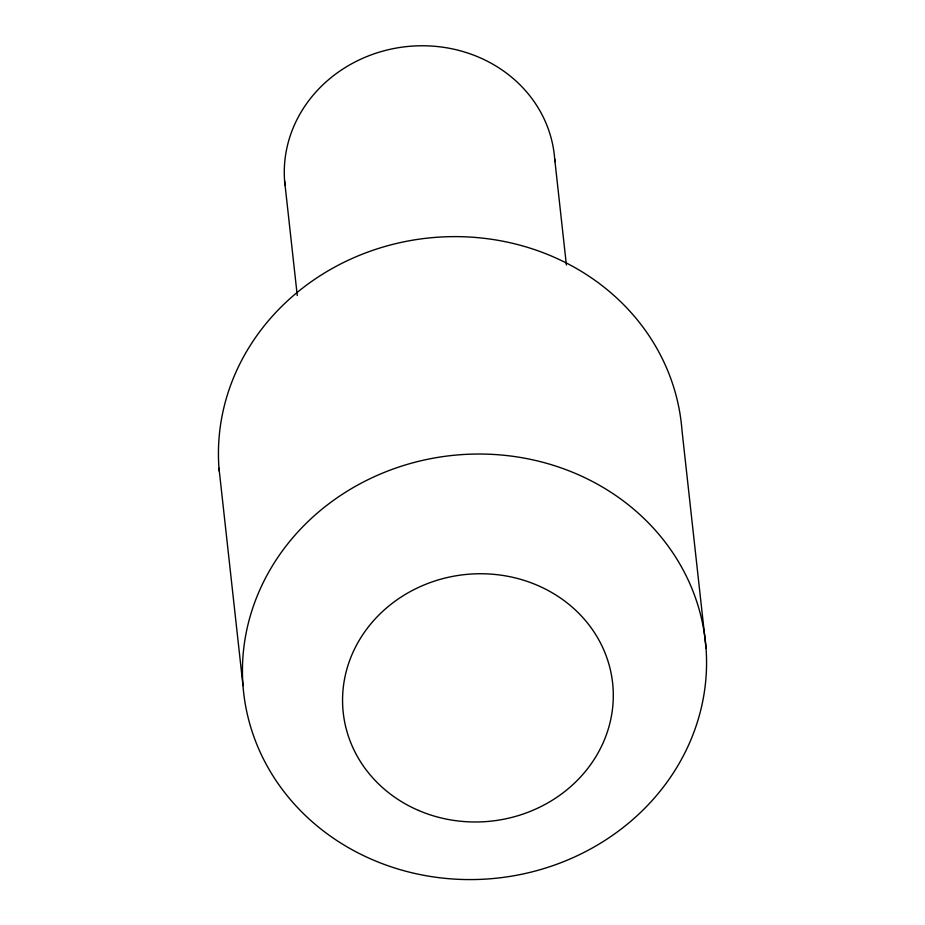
<?xml version="1.0" encoding="UTF-8"?>
<svg xmlns="http://www.w3.org/2000/svg" width="925" height="925" viewBox="0 0 925 925"><rect width="100%" height="100%" fill="white"/><g stroke="black" fill="none" stroke-linecap="round" stroke-linejoin="round"><path stroke-width="1.39" d="M706.006 647.962A232.291 212.53 -6.3 0 0 344.84 492.678A232.291 212.53 -6.3 0 0 372.659 859.776A232.291 212.53 -6.3 0 0 706.006 647.962L682.003 430.564A232.291 212.53 -6.3 0 0 432.9 237.586A232.291 212.53 -6.3 0 0 219.225 471.056M554.688 158.892L566.389 264.966M284.599 180.872L297.26 295.549M218.994 468.247L242.998 685.645M284.993 185.058A135.501 123.973 -6.3 0 1 409.509 46.319A135.501 123.973 -6.3 0 1 554.861 161.69M418.516 810.427A135.501 123.973 -6.3 0 0 612.974 686.87A135.501 123.973 -6.3 0 0 402.294 596.29A135.501 123.973 -6.3 0 0 418.516 810.427"/></g></svg>
